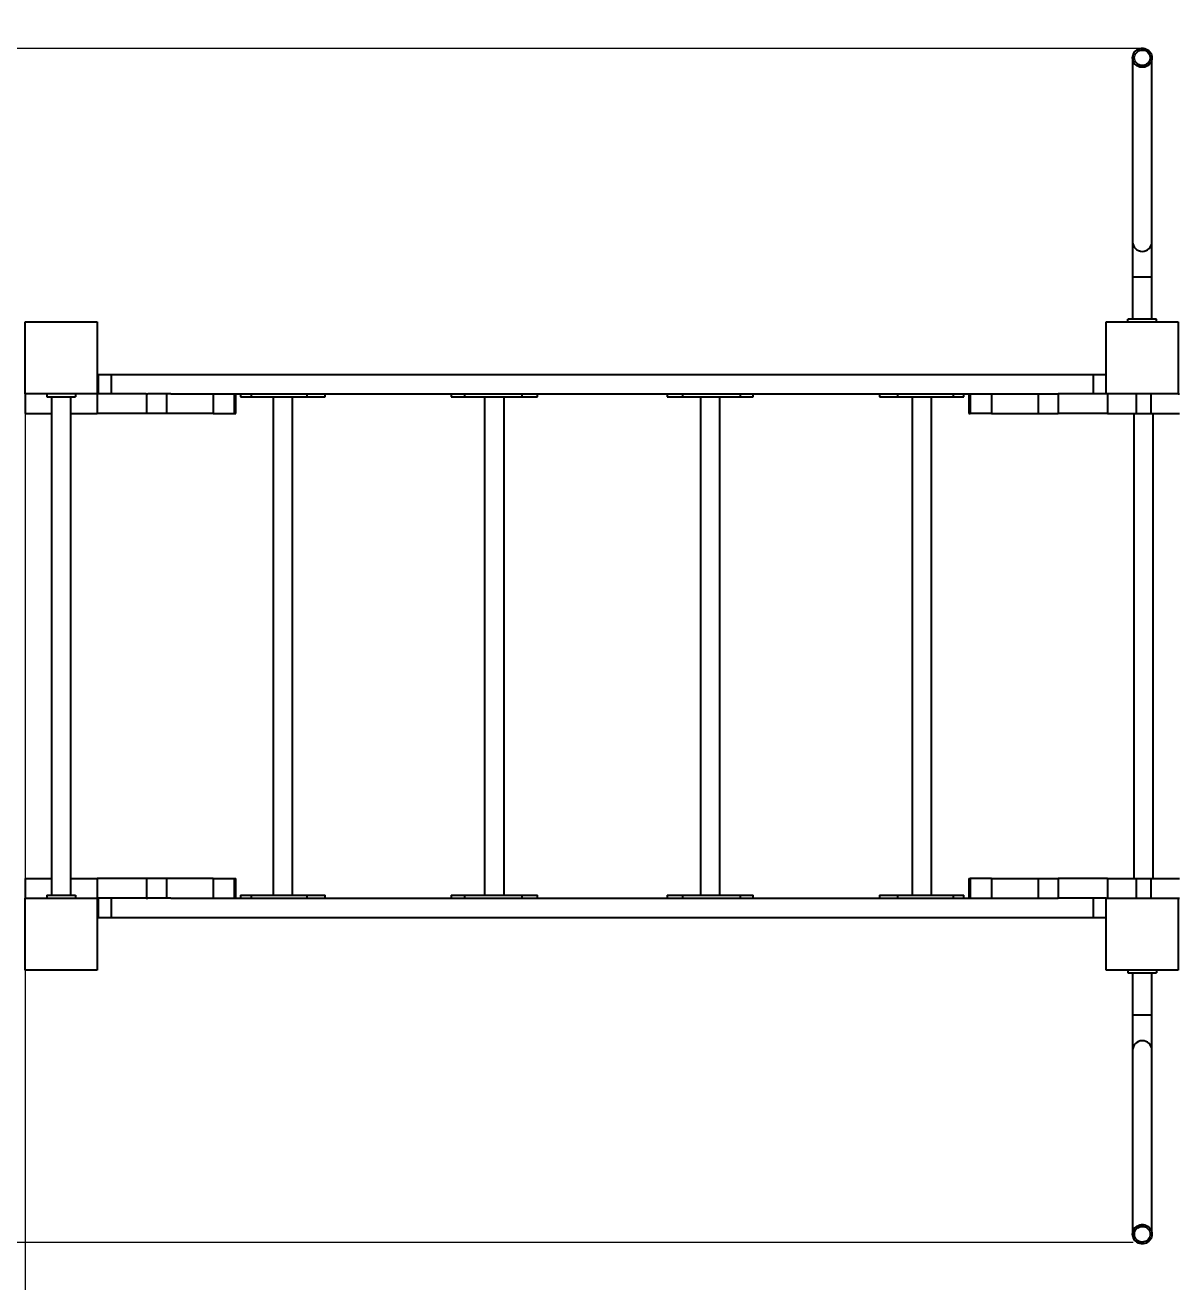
# Model space of a CAD drawing. Header units: millimetres. Extents: x -4132 to 4085, y -2798 to 2493.
# Drawn here: x -1918 to -316, y -720 to 1025 of the extents above; entities that cross this region are included whole.
import ezdxf

# ---------------------------------------------------------------- set-up
doc = ezdxf.new("R2010")
doc.units = ezdxf.units.MM
for name, color, linetype in [('DIKOM_ЗОНА', 80, 'Continuous'), ('DIKOM_ОБЪЕКТ', 7, 'Continuous'), ('DIKOM_РАЗМЕР_ЗОНА', 7, 'Continuous'), ('DIKOM_РАЗМЕР_ОБЪЕКТА', 7, 'Continuous')]:
    doc.layers.add(name, color=color, linetype=linetype)
doc.styles.add('style1', font='arial.ttf', dxfattribs={"width": 0.8})
doc.dimstyles.new('1-50', dxfattribs={"dimtxt": 300, "dimasz": 200, "dimexe": 100, "dimexo": 0, "dimgap": 100, "dimtad": 1, "dimdec": 0, "dimtxsty": 'style1', "dimcen": 0, "dimclrd": 7, "dimclre": 7, "dimadec": 1, "dimazin": 2, "dimtfac": 1, "dimtdec": 0, "dimtmove": 0, "dimatfit": 3, "dimfxl": 0, "dimlwd": 25, "dimlwe": 18, "dimarcsym": 0})

# ---------------------------------------------------------------- blocks, each defined once
blk = doc.blocks.new('*D0')
at = {"layer": 'Defpoints', "color": 0, "transparency": 16777216}
for p in [(-1918.3, 612.7), (2584.9, 612.7), (-1918.3, -1150.5)]:
    blk.add_point(p, dxfattribs=at)
at = {"layer": 'DIKOM_РАЗМЕР_ОБЪЕКТА', "color": 7, "lineweight": 18, "transparency": 16777216}
for p, q in [((-1918.3, 612.7), (-1918.3, -1250.5)), ((2584.9, 612.7), (2584.9, -1250.5))]:
    blk.add_line(p, q, dxfattribs=at)
at = {"layer": 'DIKOM_РАЗМЕР_ОБЪЕКТА', "color": 7, "lineweight": 25, "transparency": 16777216}
blk.add_line((2384.9, -1150.5), (-1718.3, -1150.5), dxfattribs=at)
at = {"layer": 'DIKOM_РАЗМЕР_ОБЪЕКТА', "color": 7, "transparency": 16777216}
for points in [[(-1718.3, -1117.2), (-1718.3, -1183.8), (-1918.3, -1150.5)], [(2384.9, -1117.2), (2384.9, -1183.8), (2584.9, -1150.5)]]:
    blk.add_solid(points, dxfattribs=at)
at = {"layer": 'DIKOM_РАЗМЕР_ОБЪЕКТА', "color": 0, "transparency": 16777216, "insert": (333.3, -897.3), "char_height": 300, "attachment_point": 5, "style": 'style1'}
blk.add_mtext('4500', dxfattribs=at)
blk = doc.blocks.new('*D1')
at = {"layer": 'Defpoints', "color": 0, "transparency": 16777216}
for p in [(-364.6, 992.5), (-2239.5, -665.4), (-379.6, -665.4)]:
    blk.add_point(p, dxfattribs=at)
at = {"layer": 'DIKOM_РАЗМЕР_ОБЪЕКТА', "color": 7, "lineweight": 18, "transparency": 16777216}
for p, q in [((-364.6, 992.5), (-2339.5, 992.5)), ((-379.6, -665.4), (-2339.5, -665.4))]:
    blk.add_line(p, q, dxfattribs=at)
at = {"layer": 'DIKOM_РАЗМЕР_ОБЪЕКТА', "color": 7, "lineweight": 25, "transparency": 16777216}
blk.add_line((-2239.5, 792.5), (-2239.5, -465.4), dxfattribs=at)
at = {"layer": 'DIKOM_РАЗМЕР_ОБЪЕКТА', "color": 7, "transparency": 16777216}
for points in [[(-2272.8, 792.5), (-2206.2, 792.5), (-2239.5, 992.5)], [(-2272.8, -465.4), (-2206.2, -465.4), (-2239.5, -665.4)]]:
    blk.add_solid(points, dxfattribs=at)
at = {"layer": 'DIKOM_РАЗМЕР_ОБЪЕКТА', "color": 0, "transparency": 16777216, "insert": (-2492.7, 163.5), "char_height": 300, "attachment_point": 5, "rotation": 90, "style": 'style1'}
blk.add_mtext('1660', dxfattribs=at)
blk = doc.blocks.new('*D2')
at = {"layer": 'Defpoints', "color": 0, "transparency": 16777216}
for p in [(-3682.3, 2492.7), (976.3, 2492.7), (976.3, -2167.3)]:
    blk.add_point(p, dxfattribs=at)
at = {"layer": 'DIKOM_РАЗМЕР_ЗОНА', "color": 7, "lineweight": 18, "transparency": 16777216}
for p, q in [((976.3, 2492.7), (-3782.3, 2492.7)), ((976.3, -2167.3), (-3782.3, -2167.3))]:
    blk.add_line(p, q, dxfattribs=at)
at = {"layer": 'DIKOM_РАЗМЕР_ЗОНА', "color": 7, "lineweight": 25, "transparency": 16777216}
blk.add_line((-3682.3, -1967.3), (-3682.3, 2292.7), dxfattribs=at)
at = {"layer": 'DIKOM_РАЗМЕР_ЗОНА', "color": 7, "transparency": 16777216}
for points in [[(-3715.6, 2292.7), (-3649, 2292.7), (-3682.3, 2492.7)], [(-3715.6, -1967.3), (-3649, -1967.3), (-3682.3, -2167.3)]]:
    blk.add_solid(points, dxfattribs=at)
at = {"layer": 'DIKOM_РАЗМЕР_ЗОНА', "color": 0, "transparency": 16777216, "insert": (-3935.5, 162.7), "char_height": 300, "attachment_point": 5, "rotation": 90, "style": 'style1'}
blk.add_mtext('4660', dxfattribs=at)
blk = doc.blocks.new('*D3')
at = {"layer": 'Defpoints', "color": 0, "transparency": 16777216}
for p in [(-3418.3, 919.2), (4084.9, 899.5), (-3418.3, -2698.5)]:
    blk.add_point(p, dxfattribs=at)
at = {"layer": 'DIKOM_РАЗМЕР_ЗОНА', "color": 7, "lineweight": 18, "transparency": 16777216}
for p, q in [((-3418.3, 919.2), (-3418.3, -2798.5)), ((4084.9, 899.5), (4084.9, -2798.5))]:
    blk.add_line(p, q, dxfattribs=at)
at = {"layer": 'DIKOM_РАЗМЕР_ЗОНА', "color": 7, "lineweight": 25, "transparency": 16777216}
blk.add_line((3884.9, -2698.5), (-3218.3, -2698.5), dxfattribs=at)
at = {"layer": 'DIKOM_РАЗМЕР_ЗОНА', "color": 7, "transparency": 16777216}
for points in [[(-3218.3, -2665.2), (-3218.3, -2731.8), (-3418.3, -2698.5)], [(3884.9, -2665.2), (3884.9, -2731.8), (4084.9, -2698.5)]]:
    blk.add_solid(points, dxfattribs=at)
at = {"layer": 'DIKOM_РАЗМЕР_ЗОНА', "color": 0, "transparency": 16777216, "insert": (333.3, -2445.3), "char_height": 300, "attachment_point": 5, "style": 'style1'}
blk.add_mtext('7500', dxfattribs=at)

msp = doc.modelspace()

# ---------------------------------------------------------------- linework, layer by layer
at = {"layer": 'DIKOM_ЗОНА', "color": 3, "lineweight": 15}
msp.add_arc((-1918.3, -667.3), 1500, 180, 270, dxfattribs=at)
at = {"layer": 'DIKOM_ОБЪЕКТ'}
for p, q in [((-380.4, 979.4), (-380.4, 723.9)), ((-353.4, 723.9), (-353.4, 979.4)), ((-380.4, 723.9), (-380.4, 674.7)), ((-353.4, 674.7), (-353.4, 723.9)), ((-380.4, 674.7), (-380.4, 616.7)), ((-353.4, 674.7), (-380.4, 674.7)), ((-353.4, 616.7), (-353.4, 674.7)), ((-1918.3, 612.7), (-1818.3, 612.7)), ((-1918.3, 512.7), (-1918.3, 612.7)), ((-1818.3, 612.7), (-1818.3, 512.7)), ((-416.9, 612.7), (-316.9, 612.7)), ((-416.9, 512.7), (-416.9, 612.7)), ((-386.9, 612.7), (-386.9, 616.7)), ((-346.9, 616.7), (-386.9, 616.7)), ((-346.9, 612.7), (-346.9, 616.7)), ((-316.9, 612.7), (-316.9, 512.7)), ((-1816.9, 539.7), (-1816.9, 512.7)), ((-1816.9, 539.7), (-1798.7, 539.7)), ((-1798.7, 539.7), (-1798.7, 512.7)), ((-1798.7, 539.7), (-435, 539.7)), ((-435, 539.7), (-435, 512.7)), ((-435, 539.7), (-416.9, 539.7)), ((-1918.3, 512.7), (-1918.3, 485.7)), ((-1818.3, 512.7), (-1918.3, 512.7)), ((-1888.3, 512.7), (-1888.3, 508.7)), ((-1888.3, 508.7), (-1848.3, 508.7)), ((-1881.8, 508.7), (-1881.8, -183.3)), ((-1854.8, -183.3), (-1854.8, 508.7)), ((-1848.3, 512.7), (-1848.3, 508.7)), ((-1818.3, 512.7), (-1818.3, 485.7)), ((-1750.4, 512.7), (-1818.3, 512.7)), ((-1750.4, 512.7), (-1748.1, 512.7)), ((-1750, 512.7), (-1750, 485.7)), ((-1722.1, 512.7), (-1748.1, 512.7)), ((-1722.1, 512.7), (-1722.1, 485.7)), ((-1716.2, 512.7), (-1722.1, 512.7)), ((-1716.2, 512.7), (-518, 512.7)), ((-1657.3, 512.7), (-1657.3, 485.7)), ((-1627.9, 512.7), (-1627.9, 485.7)), ((-1625.8, 485.7), (-1625.8, 512.7)), ((-1619.1, 512.7), (-1619.1, 508.7)), ((-1619.1, 508.7), (-1604.3, 508.7)), ((-1604.3, 512.7), (-1604.3, 508.7)), ((-1604.3, 508.7), (-1527, 508.7)), ((-1574, 508.7), (-1574, -183.3)), ((-1547, -183.3), (-1547, 508.7)), ((-1527, 512.7), (-1527, 508.7)), ((-1527, 508.7), (-1501.8, 508.7)), ((-1501.8, 508.7), (-1501.8, 512.7)), ((-1326.6, 512.7), (-1326.6, 508.7)), ((-1326.6, 508.7), (-1308.1, 508.7)), ((-1308.1, 512.7), (-1308.1, 508.7)), ((-1308.1, 508.7), (-1228.4, 508.7)), ((-1280.2, 508.7), (-1280.2, -183.3)), ((-1253.2, -183.3), (-1253.2, 508.7)), ((-1228.4, 512.7), (-1228.4, 508.7)), ((-1228.4, 508.7), (-1206.8, 508.7)), ((-1206.8, 508.7), (-1206.8, 512.7)), ((-1026.8, 512.7), (-1026.8, 508.7)), ((-1026.8, 508.7), (-1005.2, 508.7)), ((-1005.2, 512.7), (-1005.2, 508.7)), ((-1005.2, 508.7), (-925.5, 508.7)), ((-980.4, 508.7), (-980.4, -183.3)), ((-953.4, -183.3), (-953.4, 508.7)), ((-925.5, 512.7), (-925.5, 508.7)), ((-925.5, 508.7), (-907.1, 508.7)), ((-907.1, 508.7), (-907.1, 512.7)), ((-731.8, 512.7), (-731.8, 508.7)), ((-731.8, 508.7), (-706.6, 508.7)), ((-706.6, 512.7), (-706.6, 508.7)), ((-706.6, 508.7), (-629.3, 508.7)), ((-686.6, 508.7), (-686.6, -183.3)), ((-659.6, -183.3), (-659.6, 508.7)), ((-629.3, 512.7), (-629.3, 508.7)), ((-629.3, 508.7), (-614.5, 508.7)), ((-614.5, 508.7), (-614.5, 512.7)), ((-607.8, 512.7), (-607.8, 485.7)), ((-605.7, 512.7), (-605.7, 485.7)), ((-576.3, 512.7), (-576.3, 485.7)), ((-518, 512.7), (-511.5, 512.7)), ((-511.5, 512.7), (-511.5, 485.7)), ((-511.5, 512.7), (-483.6, 512.7)), ((-483.6, 512.7), (-483.6, 485.7)), ((-416.9, 512.7), (-483.6, 512.7)), ((-316.9, 512.7), (-416.9, 512.7)), ((-415.2, 512.7), (-415.2, 485.7)), ((-375.2, 512.7), (-375.2, 485.7)), ((-355.2, 512.7), (-355.2, 485.7)), ((-316.9, 512.7), (-315.2, 512.7)), ((-1918.3, 485.7), (-1881.8, 485.7)), ((-1854.8, 485.7), (-1818.3, 485.7)), ((-1750, 485.7), (-1818.3, 485.7)), ((-1722.1, 485.7), (-1750, 485.7)), ((-1657.3, 485.7), (-1722.1, 485.7)), ((-1657.3, 485.7), (-1627.9, 485.7)), ((-1627.9, 485.7), (-1625.8, 485.7)), ((-607.8, 485.7), (-605.7, 485.7)), ((-576.3, 485.7), (-605.7, 485.7)), ((-576.3, 485.7), (-511.5, 485.7)), ((-511.5, 485.7), (-483.6, 485.7)), ((-415.2, 485.7), (-483.6, 485.7)), ((-415.2, 485.7), (-375.2, 485.7)), ((-378.7, 485.7), (-378.7, -160.3)), ((-375.2, 485.7), (-355.2, 485.7)), ((-355.2, 485.7), (-315.2, 485.7)), ((-351.7, -160.3), (-351.7, 485.7)), ((-1918.3, -160.3), (-1918.3, -187.3)), ((-1918.3, -160.3), (-1881.8, -160.3)), ((-1854.8, -160.3), (-1818.3, -160.3)), ((-1818.3, -160.3), (-1818.3, -187.3)), ((-1750, -160.3), (-1818.3, -160.3)), ((-1750, -160.3), (-1750, -187.3)), ((-1722.1, -160.3), (-1750, -160.3)), ((-1722.1, -160.3), (-1722.1, -187.3)), ((-1657.3, -160.3), (-1722.1, -160.3)), ((-1657.3, -160.3), (-1657.3, -187.3)), ((-1657.3, -160.3), (-1627.9, -160.3)), ((-1627.9, -160.3), (-1627.9, -187.3)), ((-1627.9, -160.3), (-1625.8, -160.3)), ((-1625.8, -187.3), (-1625.8, -160.3)), ((-607.8, -160.3), (-607.8, -187.3)), ((-607.8, -160.3), (-605.7, -160.3)), ((-605.7, -160.3), (-605.7, -187.3)), ((-576.3, -160.3), (-605.7, -160.3)), ((-576.3, -160.3), (-576.3, -187.3)), ((-576.3, -160.3), (-511.5, -160.3)), ((-511.5, -160.3), (-511.5, -187.3)), ((-511.5, -160.3), (-483.6, -160.3)), ((-483.6, -160.3), (-483.6, -187.3)), ((-415.2, -160.3), (-483.6, -160.3)), ((-415.2, -160.3), (-415.2, -187.3)), ((-415.2, -160.3), (-375.2, -160.3)), ((-375.2, -160.3), (-375.2, -187.3)), ((-375.2, -160.3), (-355.2, -160.3)), ((-355.2, -160.3), (-355.2, -187.3)), ((-355.2, -160.3), (-315.2, -160.3)), ((-1918.3, -187.3), (-1818.3, -187.3)), ((-1918.3, -287.3), (-1918.3, -187.3)), ((-1888.3, -183.3), (-1888.3, -187.3)), ((-1888.3, -183.3), (-1848.3, -183.3)), ((-1848.3, -183.3), (-1848.3, -187.3)), ((-1750.4, -187.3), (-1818.3, -187.3)), ((-1818.3, -187.3), (-1818.3, -287.3)), ((-1816.9, -187.3), (-1816.9, -214.3)), ((-1798.7, -187.3), (-1798.7, -214.3)), ((-1750.4, -187.3), (-1748.1, -187.3)), ((-1722.1, -187.3), (-1748.1, -187.3)), ((-1716.2, -187.3), (-1722.1, -187.3)), ((-1716.2, -187.3), (-518, -187.3)), ((-1619.1, -183.3), (-1619.1, -187.3)), ((-1619.1, -183.3), (-1604.3, -183.3)), ((-1604.3, -183.3), (-1604.3, -187.3)), ((-1604.3, -183.3), (-1527, -183.3)), ((-1527, -183.3), (-1527, -187.3)), ((-1527, -183.3), (-1501.8, -183.3)), ((-1501.8, -187.3), (-1501.8, -183.3)), ((-1326.6, -183.3), (-1326.6, -187.3)), ((-1326.6, -183.3), (-1308.1, -183.3)), ((-1308.1, -183.3), (-1308.1, -187.3)), ((-1308.1, -183.3), (-1228.4, -183.3)), ((-1228.4, -183.3), (-1228.4, -187.3)), ((-1228.4, -183.3), (-1206.8, -183.3)), ((-1206.8, -187.3), (-1206.8, -183.3)), ((-1026.8, -183.3), (-1026.8, -187.3)), ((-1026.8, -183.3), (-1005.2, -183.3)), ((-1005.2, -183.3), (-1005.2, -187.3)), ((-1005.2, -183.3), (-925.5, -183.3)), ((-925.5, -183.3), (-925.5, -187.3)), ((-925.5, -183.3), (-907.1, -183.3)), ((-907.1, -187.3), (-907.1, -183.3)), ((-731.8, -183.3), (-731.8, -187.3)), ((-731.8, -183.3), (-706.6, -183.3)), ((-706.6, -183.3), (-706.6, -187.3)), ((-706.6, -183.3), (-629.3, -183.3)), ((-629.3, -183.3), (-629.3, -187.3)), ((-629.3, -183.3), (-614.5, -183.3)), ((-614.5, -187.3), (-614.5, -183.3)), ((-518, -187.3), (-511.5, -187.3)), ((-511.5, -187.3), (-483.6, -187.3)), ((-416.9, -187.3), (-483.6, -187.3)), ((-435, -187.3), (-435, -214.3)), ((-416.9, -187.3), (-316.9, -187.3)), ((-416.9, -287.3), (-416.9, -187.3)), ((-316.9, -187.3), (-316.9, -287.3)), ((-316.9, -187.3), (-315.2, -187.3)), ((-1816.9, -214.3), (-1798.7, -214.3)), ((-1798.7, -214.3), (-435, -214.3)), ((-435, -214.3), (-416.9, -214.3)), ((-1818.3, -287.3), (-1918.3, -287.3)), ((-316.9, -287.3), (-416.9, -287.3)), ((-386.9, -287.3), (-386.9, -291.3)), ((-386.9, -291.3), (-346.9, -291.3)), ((-380.4, -291.3), (-380.4, -349.4)), ((-353.4, -349.4), (-353.4, -291.3)), ((-346.9, -287.3), (-346.9, -291.3)), ((-380.4, -349.4), (-380.4, -398.6)), ((-380.4, -349.4), (-353.4, -349.4)), ((-353.4, -398.6), (-353.4, -349.4)), ((-380.4, -398.6), (-380.4, -654.1)), ((-353.4, -654.1), (-353.4, -398.6))]:
    msp.add_line(p, q, dxfattribs=at)
at = {"layer": 'DIKOM_ОБЪЕКТ', "flags": 128}
for points in [[(-380.4, 979.4), (-380.2, 981.6), (-379.6, 983.7), (-378.7, 985.7), (-377.5, 987.6), (-376, 989.2), (-374.2, 990.5), (-372.3, 991.6), (-370.2, 992.3), (-368, 992.7), (-365.7, 992.7), (-363.5, 992.3), (-361.4, 991.6), (-359.5, 990.5), (-357.7, 989.2), (-356.2, 987.6), (-355, 985.7), (-354.1, 983.7), (-353.5, 981.6), (-353.4, 979.4), (-353.5, 977.2), (-354.1, 975.1), (-355, 973.1), (-356.2, 971.2), (-357.7, 969.6), (-359.5, 968.3), (-361.4, 967.2), (-363.5, 966.5), (-365.7, 966.2), (-368, 966.2), (-370.2, 966.5), (-372.3, 967.2), (-374.2, 968.3), (-376, 969.6), (-377.5, 971.2), (-378.7, 973.1), (-379.6, 975.1), (-380.2, 977.2), (-380.4, 979.4)], [(-377.9, 979.4), (-377.7, 981.3), (-377.1, 983.2), (-376.3, 985), (-375.1, 986.5), (-373.7, 987.9), (-372.1, 989), (-370.3, 989.7), (-368.3, 990.1), (-366.4, 990.2), (-364.4, 990), (-362.5, 989.4), (-360.8, 988.5), (-359.2, 987.2), (-358, 985.8), (-356.9, 984.1), (-356.2, 982.3), (-355.9, 980.4), (-355.9, 978.4), (-356.2, 976.5), (-356.9, 974.7), (-358, 973), (-359.2, 971.6), (-360.8, 970.4), (-362.5, 969.5), (-364.4, 968.9), (-366.4, 968.6), (-368.3, 968.7), (-370.3, 969.1), (-372.1, 969.9), (-373.7, 970.9), (-375.1, 972.3), (-376.3, 973.9), (-377.1, 975.6), (-377.7, 977.5), (-377.9, 979.4)], [(-353.4, -654.1), (-353.5, -656.3), (-354.1, -658.4), (-355, -660.4), (-356.2, -662.3), (-357.7, -663.9), (-359.5, -665.2), (-361.4, -666.3), (-363.5, -667), (-365.7, -667.3), (-368, -667.3), (-370.2, -667), (-372.3, -666.3), (-374.2, -665.2), (-376, -663.9), (-377.5, -662.3), (-378.7, -660.4), (-379.6, -658.4), (-380.2, -656.3), (-380.4, -654.1), (-380.2, -651.9), (-379.6, -649.8), (-378.7, -647.8), (-377.5, -645.9), (-376, -644.3), (-374.2, -643), (-372.3, -641.9), (-370.2, -641.2), (-368, -640.8), (-365.7, -640.8), (-363.5, -641.2), (-361.4, -641.9), (-359.5, -643), (-357.7, -644.3), (-356.2, -645.9), (-355, -647.8), (-354.1, -649.8), (-353.5, -651.9), (-353.4, -654.1)], [(-355.9, -654.1), (-356, -656), (-356.6, -657.9), (-357.4, -659.6), (-358.6, -661.2), (-360, -662.6), (-361.6, -663.6), (-363.5, -664.4), (-365.4, -664.8), (-367.3, -664.9), (-369.3, -664.7), (-371.2, -664.1), (-372.9, -663.1), (-374.5, -661.9), (-375.8, -660.5), (-376.8, -658.8), (-377.5, -657), (-377.8, -655.1), (-377.8, -653.1), (-377.5, -651.2), (-376.8, -649.4), (-375.8, -647.7), (-374.5, -646.3), (-372.9, -645), (-371.2, -644.1), (-369.3, -643.5), (-367.3, -643.3), (-365.4, -643.4), (-363.5, -643.8), (-361.6, -644.5), (-360, -645.6), (-358.6, -647), (-357.4, -648.5), (-356.6, -650.3), (-356, -652.2), (-355.9, -654.1)]]:
    msp.add_lwpolyline(points, dxfattribs=at)
at = {"layer": 'DIKOM_ОБЪЕКТ'}
for centre, start, end in [((-366.9, 724.2), 181.4606, 359.0079), ((-366.9, -398.9), 1.4606, 179.0079)]:
    msp.add_arc(centre, 13.5, start, end, dxfattribs=at)

# ---------------------------------------------------------------- dimensions: what is measured, and where the dimension line sits
at = {"layer": 'DIKOM_РАЗМЕР_ЗОНА'}
dim = msp.add_linear_dim(base=(-3682.3, 2492.7), p1=(976.3, -2167.3), p2=(976.3, 2492.7), angle=270, dimstyle='1-50', dxfattribs=at)
dim.commit()
dim.dimension.update_dxf_attribs({"geometry": '*D2', "text_midpoint": (-3682.3, 162.7), "dimtype": 160})
dim = msp.add_linear_dim(base=(-3418.3, -2698.5), p1=(4084.9, 899.5), p2=(-3418.3, 919.2), angle=180, text='7500', dimstyle='1-50', dxfattribs=at)
dim.commit()
dim.dimension.update_dxf_attribs({"geometry": '*D3', "text_midpoint": (333.3, -2698.5), "dimtype": 160})
at = {"layer": 'DIKOM_РАЗМЕР_ОБЪЕКТА'}
for base, p1, p2, angle, text, picture, middle in [((-2239.5, -665.4), (-364.6, 992.5), (-379.6, -665.4), 270, '1660', '*D1', (-2239.5, 163.5)), ((-1918.3, -1150.5), (2584.9, 612.7), (-1918.3, 612.7), 180, '4500', '*D0', (333.3, -1150.5))]:
    dim = msp.add_linear_dim(base=base, p1=p1, p2=p2, angle=angle, text=text, dimstyle='1-50', dxfattribs=at)
    dim.commit()
    dim.dimension.update_dxf_attribs({"geometry": picture, "text_midpoint": middle, "dimtype": 160})

doc.saveas('drawing.dxf')
